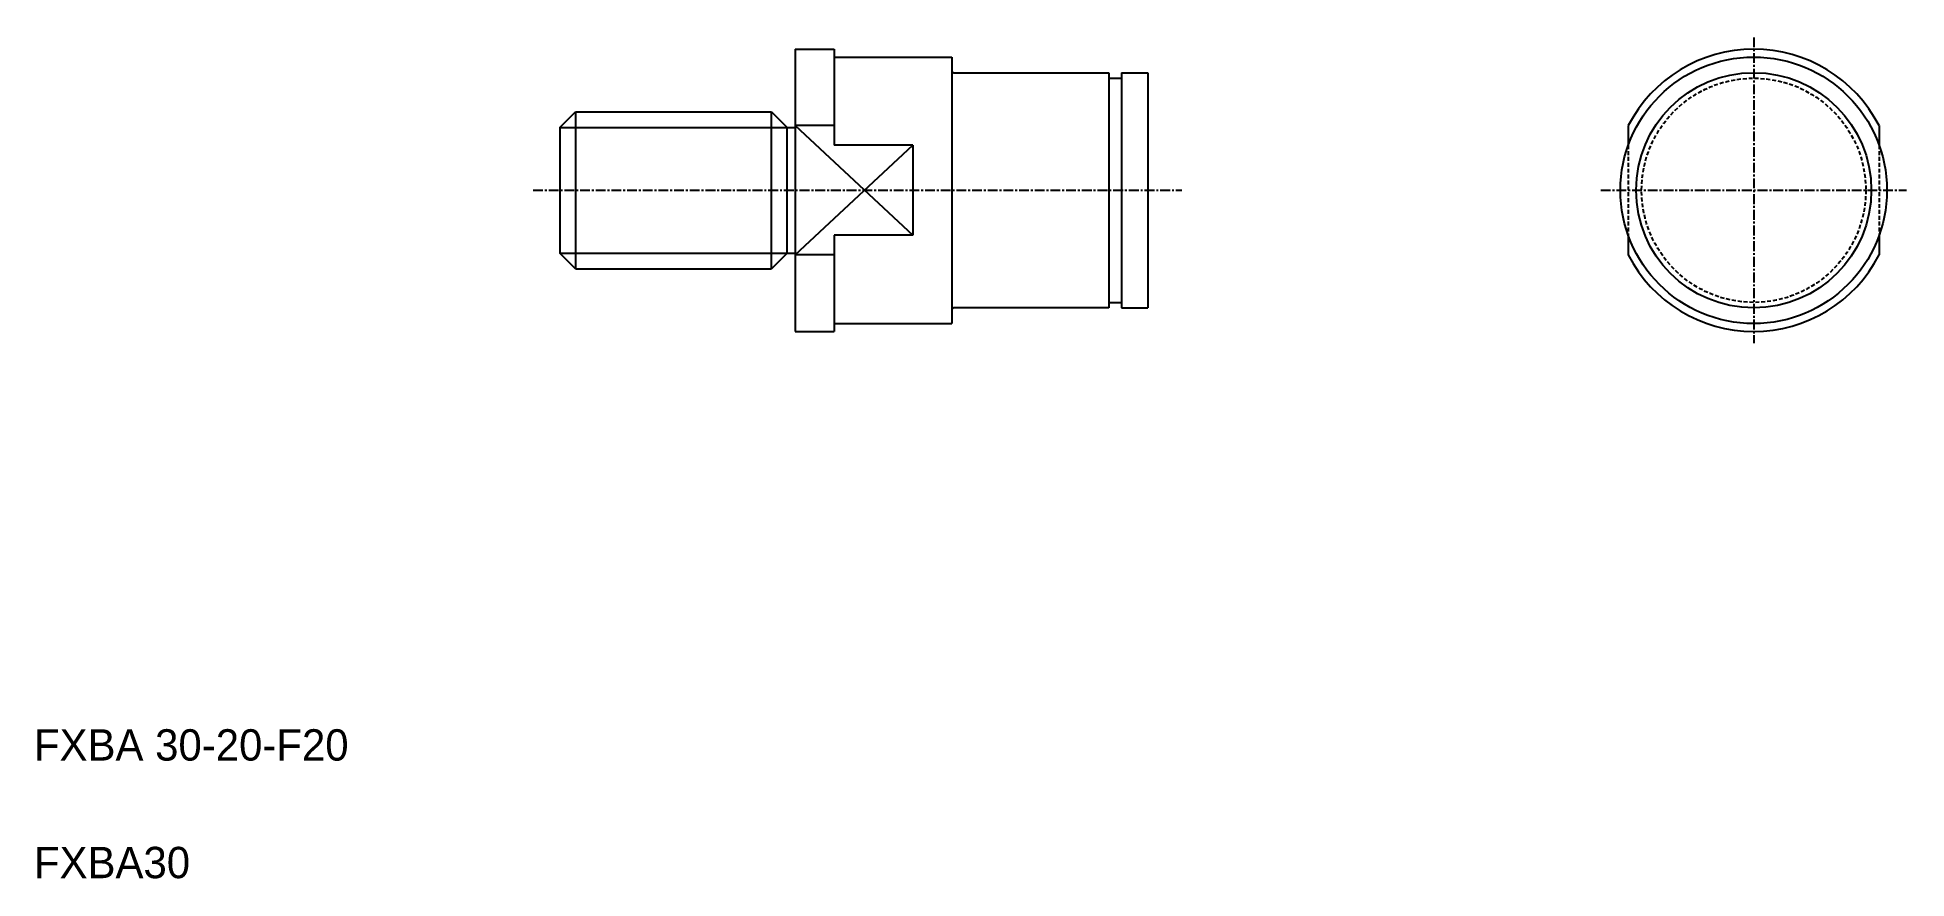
# Model space of a CAD drawing. Extents: x -31 to 208, y 135 to 243.
import ezdxf

# ---------------------------------------------------------------- set-up
doc = ezdxf.new("R2010")
doc.units = 0
doc.linetypes.add('CENTER', pattern=[2, 1.25, -0.25, 0.25, -0.25])
doc.linetypes.add('DASHED', pattern=[0.75, 0.5, -0.25])
doc.layers.get('0').update_dxf_attribs({"linetype": 'CONTINUOUS'})
doc.layers.add('CENTER', color=1, linetype='CENTER')

msp = doc.modelspace()

# ---------------------------------------------------------------- linework, layer by layer
at = {"color": 7, "linetype": 'CONTINUOUS'}
for p, q in [((66.1, 241.03), (66.1, 205.03)), ((66.1, 241.03), (71.1, 241.03)), ((71.1, 241.03), (71.1, 228.78)), ((71.1, 240.03), (86.1, 240.03)), ((86.1, 240.03), (86.1, 206.03)), ((86.3, 238.03), (106.1, 238.03)), ((91.25, 238.03), (91.25, 238.03)), ((96.2, 238.03), (96.2, 238.03)), ((106.1, 238.03), (106.1, 208.03)), ((106.1, 237.33), (107.75, 237.33)), ((107.75, 238.03), (107.75, 208.03)), ((107.75, 238.03), (111.1, 238.03)), ((111.1, 238.03), (111.1, 208.03)), ((36.1, 231.03), (38.1, 233.03)), ((38.1, 233.03), (38.1, 213.03)), ((38.1, 233.03), (63.1, 233.03)), ((63.1, 213.03), (63.1, 233.03)), ((63.1, 233.03), (65.1, 231.03)), ((71.1, 231.28), (66.1, 231.28)), ((172.37, 231.28), (172.37, 228.78)), ((204.37, 231.28), (204.37, 228.78)), ((36.1, 231.03), (36.1, 215.03)), ((65.1, 215.03), (65.1, 231.03)), ((65.1, 231.03), (66.1, 231.03)), ((81.1, 228.78), (71.1, 228.78)), ((81.1, 228.78), (81.1, 217.29)), ((81.1, 217.29), (71.1, 217.29)), ((71.1, 217.29), (71.1, 205.03)), ((172.37, 217.29), (172.37, 214.79)), ((204.37, 217.29), (204.37, 214.79)), ((38.1, 213.03), (36.1, 215.03)), ((65.1, 215.03), (63.1, 213.03)), ((65.1, 215.03), (66.1, 215.03)), ((71.1, 214.79), (66.1, 214.79)), ((38.1, 213.03), (63.1, 213.03)), ((106.1, 208.03), (86.3, 208.03)), ((106.1, 208.73), (107.75, 208.73)), ((107.75, 208.03), (111.1, 208.03)), ((71.1, 206.03), (86.1, 206.03)), ((66.1, 205.03), (71.1, 205.03))]:
    msp.add_line(p, q, dxfattribs=at)
at = {"color": 3, "linetype": 'CONTINUOUS'}
for p, q in [((66.1, 231.28), (81.1, 217.29)), ((36.1, 231.03), (65.1, 231.03)), ((66.1, 214.79), (81.1, 228.78)), ((36.1, 215.03), (65.1, 215.03))]:
    msp.add_line(p, q, dxfattribs=at)
at = {"color": 3, "linetype": 'DASHED'}
for p, q in [((172.37, 228.78), (172.37, 217.29)), ((204.37, 228.78), (204.37, 217.29))]:
    msp.add_line(p, q, dxfattribs=at)
at = {"color": 7, "linetype": 'CONTINUOUS'}
for radius in [17, 15]:
    msp.add_circle((188.37, 223.03), radius, dxfattribs=at)
at = {"color": 3, "linetype": 'DASHED'}
msp.add_circle((188.37, 223.03), 14.3, dxfattribs=at)
at = {"color": 7, "linetype": 'CONTINUOUS'}
for centre, radius, start, end in [((188.37, 223.03), 18, 27.266, 152.734), ((86.3, 238.23), 0.2, 180, 270), ((188.37, 223.03), 18, 207.266, 332.734), ((86.3, 207.83), 0.2, 90, 180)]:
    msp.add_arc(centre, radius, start, end, dxfattribs=at)
at = {"layer": 'CENTER', "color": 1, "linetype": 'CENTER'}
for p, q in [((188.37, 242.53), (188.37, 203.53)), ((32.68, 223.03), (115.45, 223.03)), ((168.87, 223.03), (207.87, 223.03))]:
    msp.add_line(p, q, dxfattribs=at)

# ---------------------------------------------------------------- texts
at = {"color": 7, "linetype": 'CONTINUOUS'}
for s, p in [('FXBA 30-20-F20', (-30.98, 150.28)), ('FXBA30', (-30.98, 135.28))]:
    msp.add_text(s, height=4, dxfattribs=at).set_placement(p)

doc.saveas('drawing.dxf')
